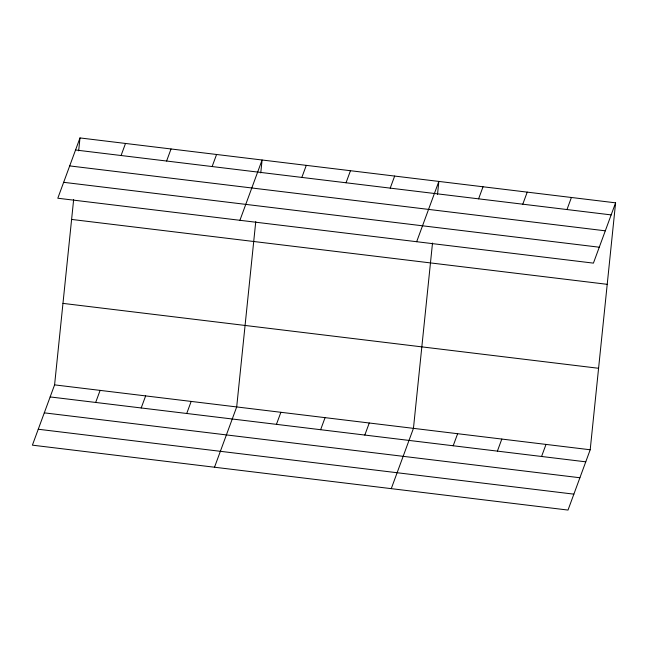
<?xml version="1.0" encoding="UTF-8"?>
<svg xmlns="http://www.w3.org/2000/svg" width="648" height="648" viewBox="0 0 648 648"><rect width="100%" height="100%" fill="white"/><g stroke="black" fill="none" stroke-linecap="round" stroke-linejoin="round"><path stroke-width="0.97" d="M615.6 202.84L593.414 263.129L57.802 198.231L79.988 137.935L615.6 202.84L590.198 449.769L568.013 510.065L32.4 445.16L54.586 384.872L73.645 199.552M78.659 150.854L79.988 137.935M255.758 221.616L236.69 406.936L214.512 467.224M260.763 172.919L262.092 160.007L239.914 220.296M432.508 243.032L413.448 428.352L391.262 488.649M437.522 194.343L438.85 181.424L416.664 241.712M121.071 155.512L125.51 143.451M166.601 161.028L171.04 148.967M95.669 402.449L100.108 390.388M212.131 166.544L216.57 154.491M141.199 407.965L145.638 395.904M186.729 413.481L191.168 401.42M301.846 177.422L306.285 165.362M346.032 182.777L350.471 170.716M276.445 424.351L280.884 412.29M390.218 188.131L394.656 176.07M320.63 429.705L325.069 417.644M364.816 435.059L369.255 422.998M478.597 198.839L483.035 186.778M522.782 204.193L527.221 192.132M453.195 445.767L457.634 433.706M566.976 209.547L571.415 197.486M497.389 451.121L501.819 439.06M541.574 456.476L546.013 444.415M75.549 149.996L611.161 214.901M69.692 165.912L605.305 230.818M63.658 182.315L599.27 247.212M71.604 219.429L607.216 284.326M62.969 303.386L598.582 368.283M54.586 384.872L590.198 449.769M50.147 396.932L585.76 461.83M44.291 412.849L579.903 477.746M38.256 429.243L573.869 494.149"/></g></svg>
